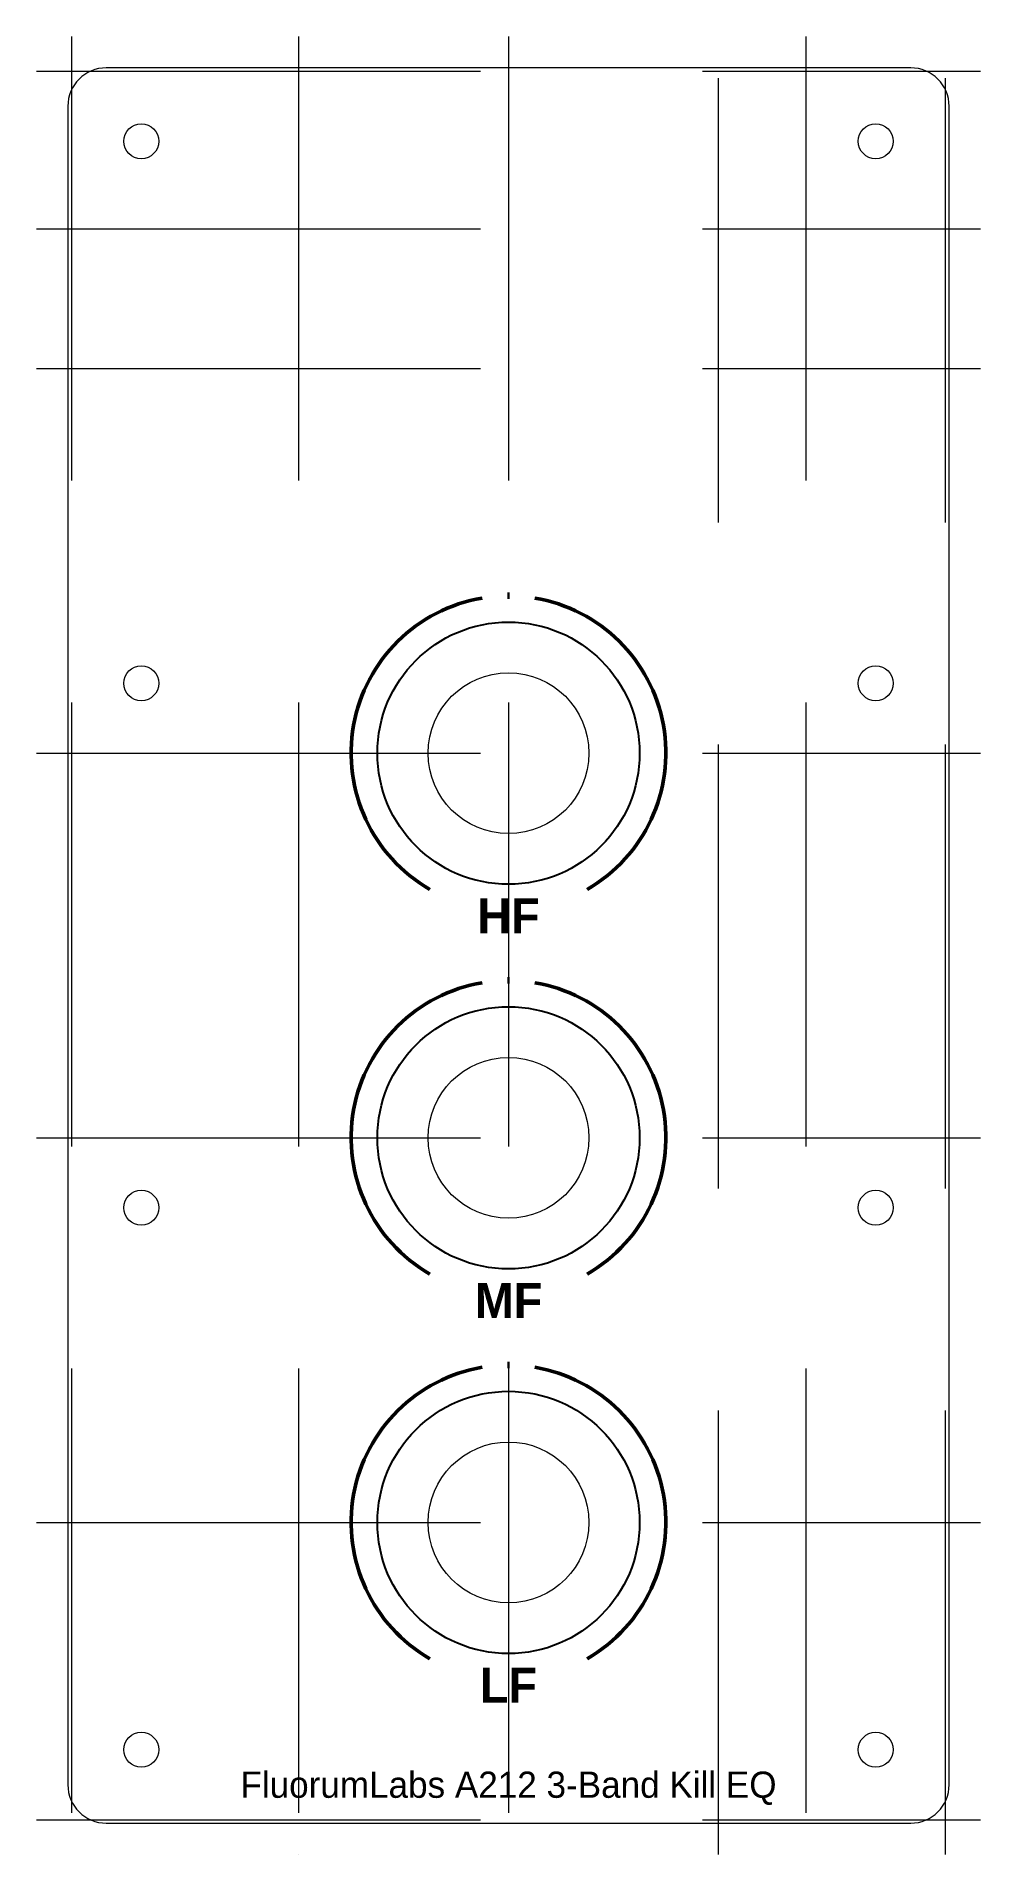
# Model space of a CAD drawing. Header units: millimetres. Extents: x -2 to 52, y -2 to 102.
import ezdxf
from ezdxf.enums import TextEntityAlignment as Align

# ---------------------------------------------------------------- set-up
doc = ezdxf.new("R2010")
doc.units = ezdxf.units.MM
doc.linetypes.add('DASHEDX2', pattern=[38.1, 25.4, -12.7])
for name, color, linetype, lineweight, true_color in [('Cut', 5, 'CONTINUOUS', 5, 0x0000ff), ('Fill', 7, 'CONTINUOUS', 20, 0x000000), ('Guide Panel', 94, 'DASHEDX2', 5, 0x008000), ('Helpers', 2, 'CONTINUOUS', 25, 0xffff00)]:
    doc.layers.add(name, color=color, linetype=linetype, lineweight=lineweight, true_color=true_color)
doc.styles.add('textstyle10', font='')
doc.styles.add('textstyle11', font='')
doc.styles.add('textstyle12', font='')
doc.styles.add('textstyle13', font='')
doc.styles.get('textstyle10').set_extended_font_data('Ubuntu')
doc.styles.get('textstyle11').set_extended_font_data('Ubuntu', bold=True)
doc.styles.get('textstyle12').set_extended_font_data('Ubuntu', bold=True)
doc.styles.get('textstyle13').set_extended_font_data('Ubuntu', bold=True)

msp = doc.modelspace()

# ---------------------------------------------------------------- linework, layer by layer
at = {"layer": 'Cut'}
for p, q in [((48, 100.2), (2, 100.2)), ((-0.2, 98), (-0.2, 2)), ((50.2, 2), (50.2, 98)), ((2, -0.2), (48, -0.2))]:
    msp.add_line(p, q, dxfattribs=at)
for centre, radius in [((4, 96), 1), ((46, 96), 1), ((4, 65), 1), ((25, 61), 4.6), ((46, 65), 1), ((25, 39), 4.6), ((4, 35), 1), ((46, 35), 1), ((25, 17), 4.6), ((4, 4), 1), ((46, 4), 1)]:
    msp.add_circle(centre, radius, dxfattribs=at)
for centre, start, end in [((2, 98), 90, 180), ((48, 98), 0, 90), ((2, 2), 180, 270), ((48, 2), 270, 0)]:
    msp.add_arc(centre, 2.2, start, end, dxfattribs=at)
at = {"layer": 'Fill', "lineweight": 50}
for centre, start, end in [((25, 61), 99.5941, 240), ((25, 61), 300, 80.4059), ((25, 39), 99.5941, 240), ((25, 39), 300, 80.4059), ((25, 17), 99.5941, 240), ((25, 17), 300, 80.4059)]:
    msp.add_arc(centre, 9, start, end, dxfattribs=at)
at = {"layer": 'Fill', "lineweight": 100}
for centre in [(25, 61), (25, 39), (25, 17)]:
    msp.add_arc(centre, 9, 89.6817, 90.3183, dxfattribs=at)
at = {"layer": 'Guide Panel'}
for p, q in [((0, 102), (0, -2)), ((13, 102), (13, -2)), ((25, 102), (25, -2)), ((37, -2), (37, 102)), ((42, 102), (42, -2)), ((50, -2), (50, 102)), ((-2, 100), (52, 100)), ((-2, 91), (52, 91)), ((-2, 83), (52, 83)), ((-2, 61), (52, 61)), ((-2, 39), (52, 39)), ((-2, 17), (52, 17)), ((-2, 0), (52, 0)), ((13, -2), (13, -2))]:
    msp.add_line(p, q, dxfattribs=at)
at = {"layer": 'Helpers'}
for centre in [(25, 61), (25, 39), (25, 17)]:
    msp.add_circle(centre, 7.5, dxfattribs=at)

# ---------------------------------------------------------------- texts
at = {"layer": 'Fill'}
for s, style, p in [('HF', 'textstyle11', (25, 52.7)), ('MF', 'textstyle12', (25, 30.7)), ('LF', 'textstyle13', (25, 8.7))]:
    msp.add_text(s, height=2, dxfattribs=dict(at, style=style)).set_placement(p, align=Align.TOP_CENTER)
at = {"layer": 'Fill', "style": 'textstyle10'}
msp.add_text('FluorumLabs A212 3-Band Kill EQ', height=1.5, dxfattribs=at).set_placement((25, 2), align=Align.MIDDLE_CENTER)

doc.saveas('drawing.dxf')
